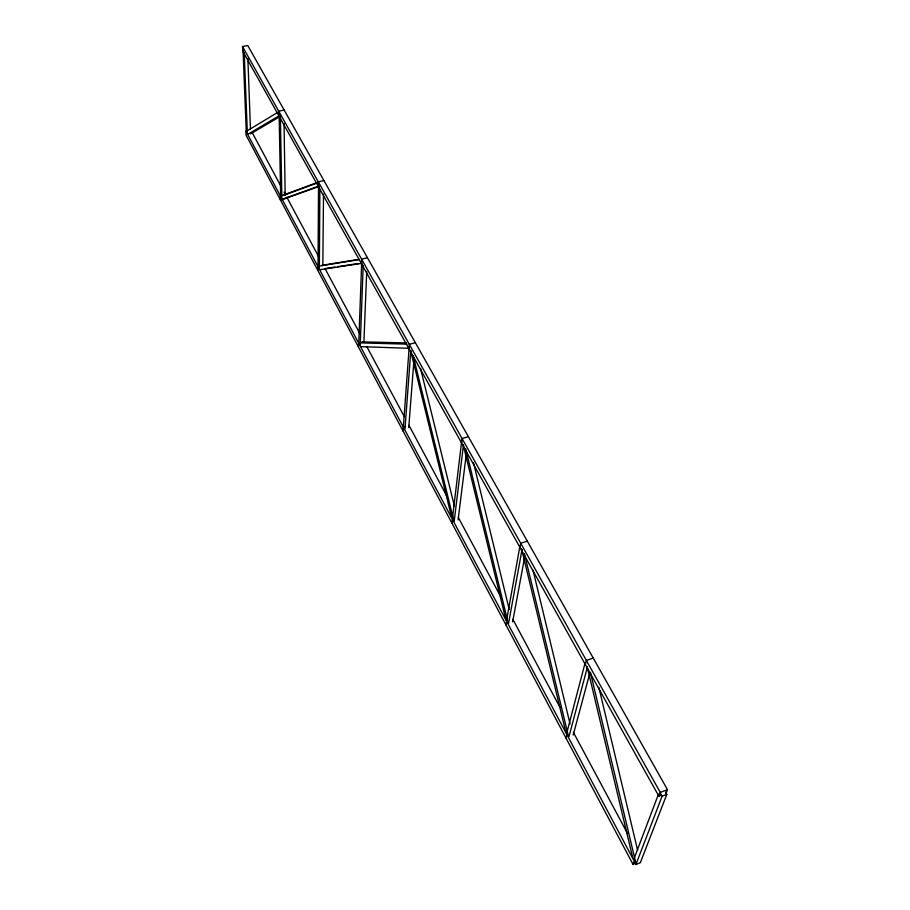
<?xml version="1.0" encoding="UTF-8"?>
<svg xmlns="http://www.w3.org/2000/svg" width="910" height="910" viewBox="0 0 910 910"><rect width="100%" height="100%" fill="white"/><g stroke="black" fill="none" stroke-linecap="round" stroke-linejoin="round"><path stroke-width="1.36" d="M317.761 270.293L317.783 266.255M318.272 186.345L318.295 181.829L323.88 180.51M318.034 265.424L318.534 185.435M319.33 269.269L319.899 189.303M322.822 265.583L323.505 194.035M358.46 346.983L358.597 342.99L362.715 341.876M361.463 263.684L361.623 259.191L367.435 257.712M358.802 341.978L361.725 261.25M360.235 344.651L363.192 265.367M363.886 342.251L366.719 271.476M402.993 430.908L403.278 426.983L405.553 426.324M409 348.792L409.318 344.344L415.358 342.683M403.437 425.812L409.147 347.586M404.995 428.735L410.82 350.566M408.738 427.643L413.811 362.032M452.498 517.926L461.632 441.521M451.951 523.159L452.406 519.337M461.552 442.897L462.075 438.54L468.366 436.663M454.215 521.157L463.474 444.831M458.105 519.94L466.398 453.305M506.438 621.052L519.951 545.977M506.005 625.022L506.665 621.348M519.985 547.501L520.747 543.281L527.299 541.166M508.588 623.236L522.01 549.651M512.637 621.86L524.501 557.978M566.498 733.972L585.141 662.742M566.009 738.101L566.919 734.62M585.323 664.493L586.37 660.467L593.229 658.044M568.977 736.577L587.451 666.871M573.186 735.03L589.373 674.856M634.054 858.721L658.499 794.134M632.996 864.329L634.213 861.122L245.905 131.12L246.064 135.18L632.996 864.329L636.317 862.998M658.863 796.182L660.285 792.439L667.462 789.653L247.736 45.5L242.538 46.569L242.72 51.074L658.863 796.182L661.252 795.249M634.748 862.27L635.931 864.5L662.116 796.17L666.825 794.339L665.517 792.007M666.018 793.406L667.462 789.653M666.825 794.339L640.321 862.737L635.931 864.5M246.405 131.29L278.039 112.192M248.475 133.918L280.189 115.149M250.5 133.918L280.166 116.457M280.826 195.969L317.453 182.432M284.182 195.172L315.838 183.501M283.021 198.971L318.409 186.254M285.058 198.642L319.421 186.334M284.25 199.028L280.428 199.938L280.36 195.889M284.147 110.053L278.756 111.247L278.847 115.752M321.696 265.356L358.95 259.327M318.227 266.243L359.302 259.623M325.37 268.541L335.039 267.062M337.815 266.641L358.551 263.479M320.502 269.633L361.657 263.388M362.601 341.876L406.554 342.933M358.995 342.854L406.861 344.128M361.35 346.653L409.295 348.325M242.538 46.569L660.285 792.439M660.148 792.667L662.116 796.17M252.172 132.507L280.792 185.97M284.125 192.181L285.456 194.672M286.775 197.14L319.114 257.519M325.052 268.621L360.11 334.084M366.753 346.505L404.279 416.575M408.965 425.334L446.981 496.314M458.31 517.483L500.853 596.926M512.808 619.266L560.025 707.434M573.323 732.266L627.513 833.458M420.579 368.607L454.409 506.21M413.231 355.947L453.567 519.803M410.535 350.384L451.462 516.562M473.484 462.655L509.247 609.518M465.681 448.789L507.882 621.871M463.122 444.387L505.892 619.664M532.998 570.07L570.081 724.007M524.387 553.61L568.193 735.178M521.578 548.855L565.929 732.595M598.837 687.255L637.626 850.293M590.385 672.274L635.862 863.101M587.268 667.053L632.632 857.311M244.21 52.484L247.383 133.998M242.936 47.616L246.28 131.927M247.873 58.809L250.466 129.061M279.142 114.99L280.644 195.184M280.405 117.242L281.861 198.835M284.045 123.487L285.171 195.218"/></g></svg>
